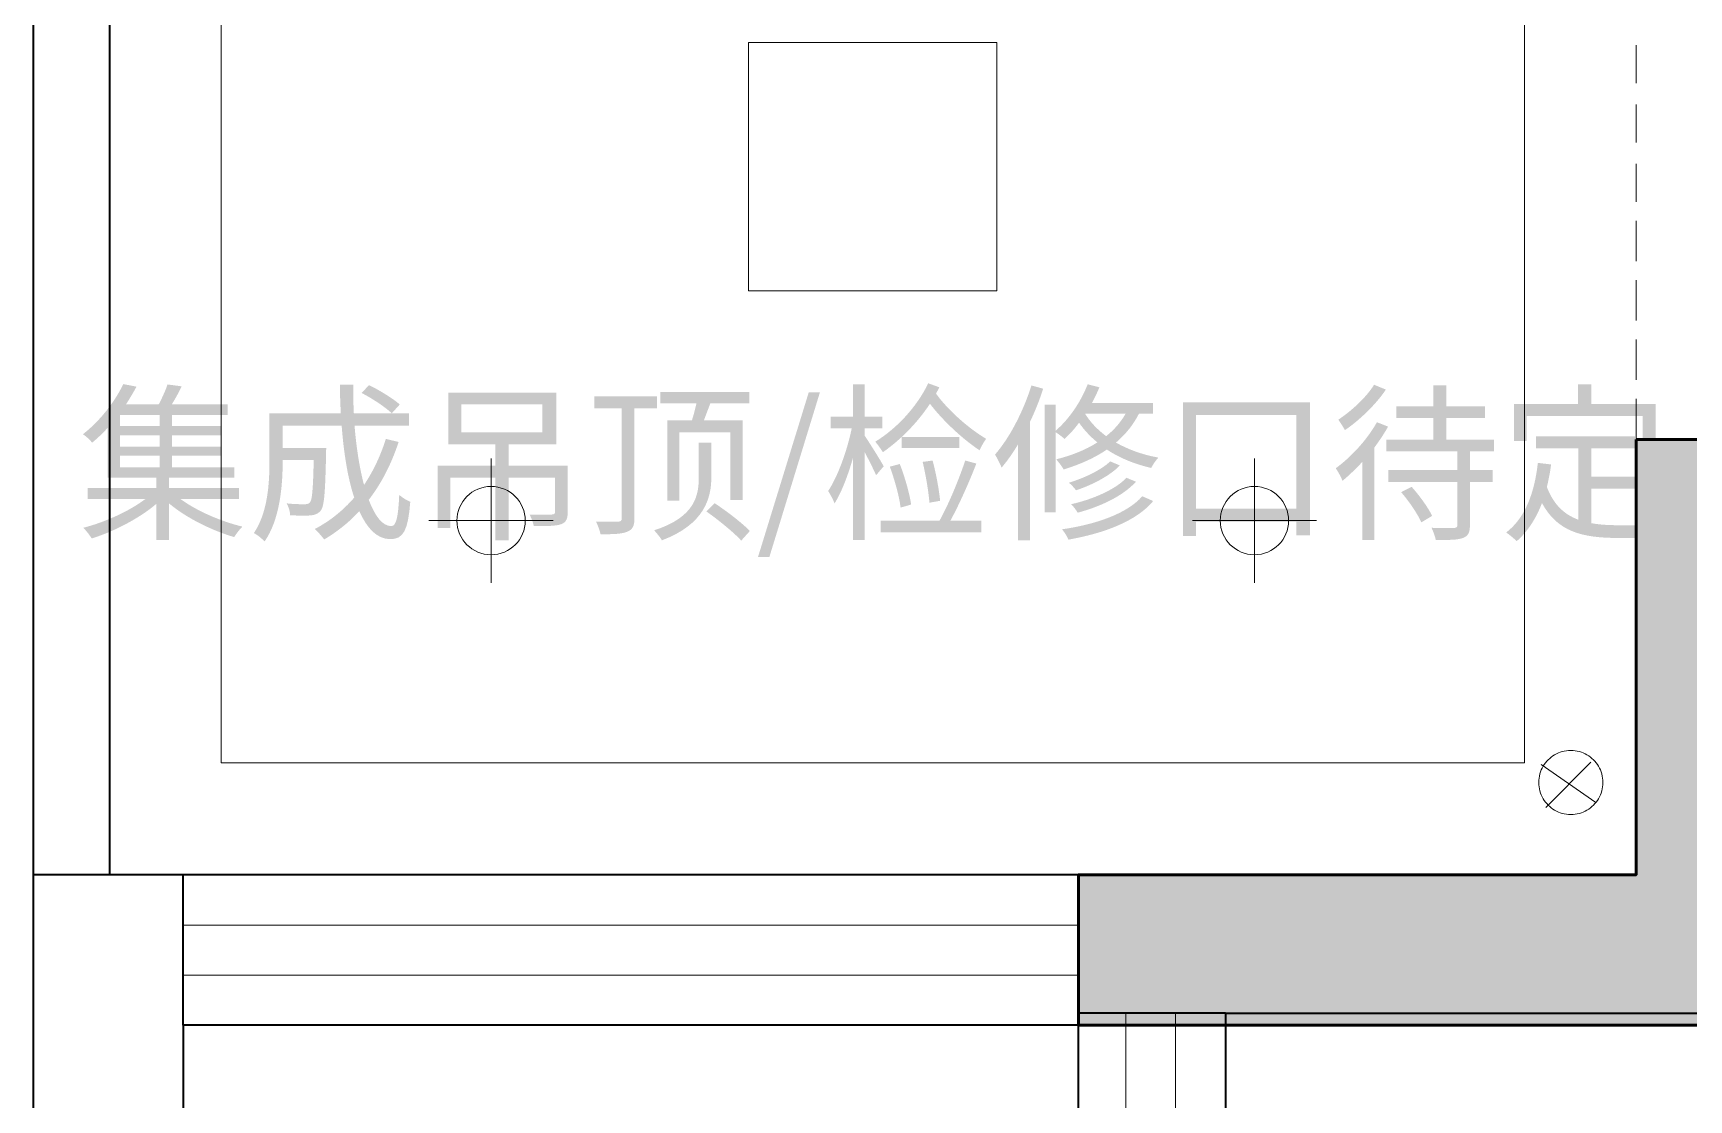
# Model space of a CAD drawing. Header units: millimetres. Extents: x -4600 to 229000, y -4300 to 19460.
# Drawn here: x 166350 to 169016, y 4008 to 5726 of the extents above; entities that cross this region are included whole.
import ezdxf

# ---------------------------------------------------------------- set-up
doc = ezdxf.new("R2010")
doc.units = ezdxf.units.MM
doc.header["$LTSCALE"] = 100
for name, color, linetype, lineweight in [('A-EX-BEAM', 8, 'Continuous', 13), ('A-EX-SERVICE', 6, 'Continuous', 13), ('A-EX-STRUCT', 7, 'Continuous', 50), ('A-EX-WALL', 7, 'Continuous', 35), ('A-EX-WINDOW', 4, 'Continuous', 18), ('A-TEXT', 7, 'Continuous', 18), ('R2-CEILING', 4, 'Continuous', 18), ('R2-LIGHT', 2, 'Continuous', 18)]:
    doc.layers.add(name, color=color, linetype=linetype, lineweight=lineweight)

# ---------------------------------------------------------------- blocks, each defined once
blk = doc.blocks.new('SOURCE_PROPOSED')
at = {"layer": 'A-EX-STRUCT'}
blk.add_hatch(color=256, dxfattribs=at).paths.add_polyline_path([(8931.4, 3271.9), (9172.2, 3271.9), (9172.2, 2328.5), (8033.6, 2328.5), (8033.6, 2570.8), (8931.4, 2570.8)])
at = {"layer": 'A-EX-BEAM'}
for p, q in [((8931.4, 3906.8), (8931.4, 3845.6)), ((8931.4, 3811.2), (8931.4, 3750)), ((8931.4, 3715.6), (8931.4, 3654.4)), ((8931.4, 3623.8), (8931.4, 3558.8)), ((8931.4, 3528.2), (8931.4, 3463.1)), ((8931.4, 3432.5), (8931.4, 3367.5)), ((8931.4, 3336.9), (8931.4, 3271.9))]:
    blk.add_line(p, q, dxfattribs=at)
at = {"layer": 'A-EX-SERVICE'}
for p, q in [((8931.4, 3906.8), (8931.4, 3845.6)), ((8931.4, 3811.2), (8931.4, 3750)), ((8931.4, 3715.6), (8931.4, 3654.4)), ((8931.4, 3623.8), (8931.4, 3558.8)), ((8931.4, 3528.2), (8931.4, 3463.1)), ((8931.4, 3432.5), (8931.4, 3367.5)), ((8931.4, 3336.9), (8931.4, 3271.9)), ((8866.4, 2686.8), (8778.5, 2748)), ((8786.1, 2679.1), (8858.7, 2751.8))]:
    blk.add_line(p, q, dxfattribs=at)
for points in [[(8826.2, 2770.9), (8822.7, 2770.8), (8819.2, 2770.4), (8815.8, 2769.9), (8812.5, 2769.1), (8809.3, 2768.1), (8806.2, 2766.9), (8803.1, 2765.5), (8800.2, 2763.9), (8797.4, 2762.1), (8794.7, 2760.2), (8792.2, 2758), (8789.8, 2755.8), (8787.5, 2753.4), (8785.4, 2750.8), (8783.5, 2748.1), (8781.7, 2745.3), (8780.1, 2742.4), (8778.7, 2739.4), (8777.5, 2736.2), (8776.5, 2733), (8775.7, 2729.7), (8775.1, 2726.3), (8774.8, 2722.8), (8774.6, 2719.3)], [(8877.9, 2719.3), (8877.7, 2722.8), (8877.4, 2726.3), (8876.8, 2729.7), (8876, 2733), (8875, 2736.2), (8873.8, 2739.4), (8872.4, 2742.4), (8870.8, 2745.3), (8869, 2748.1), (8867.1, 2750.8), (8865, 2753.4), (8862.7, 2755.8), (8860.3, 2758), (8857.8, 2760.2), (8855.1, 2762.1), (8852.3, 2763.9), (8849.4, 2765.5), (8846.3, 2766.9), (8843.2, 2768.1), (8840, 2769.1), (8836.6, 2769.9), (8833.3, 2770.4), (8829.8, 2770.8), (8826.2, 2770.9)], [(8774.6, 2719.3), (8774.8, 2715.7), (8775.1, 2712.3), (8775.7, 2708.9), (8776.5, 2705.6), (8777.5, 2702.3), (8778.7, 2699.2), (8780.1, 2696.1), (8781.7, 2693.2), (8783.5, 2690.4), (8785.4, 2687.7), (8787.5, 2685.2), (8789.8, 2682.8), (8792.2, 2680.5), (8794.7, 2678.4), (8797.4, 2676.5), (8800.2, 2674.7), (8803.1, 2673.1), (8806.2, 2671.7), (8809.3, 2670.5), (8812.5, 2669.5), (8815.8, 2668.7), (8819.2, 2668.1), (8822.7, 2667.8), (8826.2, 2667.6)], [(8826.2, 2667.6), (8829.8, 2667.8), (8833.3, 2668.1), (8836.6, 2668.7), (8840, 2669.5), (8843.2, 2670.5), (8846.3, 2671.7), (8849.4, 2673.1), (8852.3, 2674.7), (8855.1, 2676.5), (8857.8, 2678.4), (8860.3, 2680.5), (8862.7, 2682.8), (8865, 2685.2), (8867.1, 2687.7), (8869, 2690.4), (8870.8, 2693.2), (8872.4, 2696.1), (8873.8, 2699.2), (8875, 2702.3), (8876, 2705.6), (8876.8, 2708.9), (8877.4, 2712.3), (8877.7, 2715.7), (8877.9, 2719.3)]]:
    blk.add_lwpolyline(points, dxfattribs=at)
at = {"layer": 'A-EX-STRUCT'}
blk.add_lwpolyline([(8931.4, 3271.9), (9172.2, 3271.9), (9172.2, 2328.5), (8033.6, 2328.5), (8033.6, 2570.8), (8931.4, 2570.8)], close=True, dxfattribs=at)
at = {"layer": 'A-EX-WALL'}
for p, q in [((6350, 4851.4), (6350, 2068.5)), ((6472.9, 4851.4), (6472.9, 2570.8)), ((9172.2, 3271.9), (8931.4, 3271.9)), ((8931.4, 3271.9), (8931.4, 2570.8)), ((8931.4, 2570.8), (6350, 2570.8)), ((6591.9, 2328.5), (6591.9, 2570.8)), ((8033.6, 2328.5), (8033.6, 2570.8)), ((8270, 2347.6), (8033.6, 2347.6)), ((8270, 2347.6), (8270, 0)), ((8270, 2347.6), (9271.6, 2347.6)), ((6591.9, 2328.5), (6591.9, 1827.6)), ((8033.6, 2328.5), (6591.9, 2328.5)), ((8033.6, -240.9), (8033.6, 2328.5))]:
    blk.add_line(p, q, dxfattribs=at)
at = {"layer": 'A-EX-WINDOW'}
for p, q in [((8033.6, 2489.4), (6591.9, 2489.4)), ((8033.6, 2408.8), (6591.9, 2408.8)), ((8109.9, 0), (8109.9, 2347.6)), ((8189.9, 0), (8189.9, 2347.6))]:
    blk.add_line(p, q, dxfattribs=at)
blk = doc.blocks.new('R2_CEILING')
at = {"layer": 'A-TEXT'}
h = blk.add_hatch(color=256, dxfattribs=at)
edge = h.paths.add_edge_path()
edge.add_spline(control_points=[(6495.2, 3360.9), (6483.2, 3335.8), (6460.8, 3304.1), (6430.2, 3280.1)], knot_values=[0, 0, 0, 0, 1, 1, 1, 1], degree=3, periodic=0)
edge.add_spline(control_points=[(6430.2, 3280.1), (6434.9, 3277.1), (6441.7, 3271.1), (6445, 3266.5)], knot_values=[0, 0, 0, 0, 1, 1, 1, 1], degree=3, periodic=0)
edge.add_spline(control_points=[(6445, 3266.5), (6454.2, 3274.1), (6462.7, 3282.3), (6470.3, 3290.7)], knot_values=[0, 0, 0, 0, 1, 1, 1, 1], degree=3, periodic=0)
edge.add_line((6470.3, 3290.7), (6470.3, 3210.3))
edge.add_line((6470.3, 3210.3), (6548.4, 3210.3))
edge.add_line((6548.4, 3210.3), (6548.4, 3193.3))
edge.add_line((6548.4, 3193.3), (6437.6, 3193.3))
edge.add_line((6437.6, 3193.3), (6437.6, 3176.1))
edge.add_line((6437.6, 3176.1), (6531.2, 3176.1))
edge.add_spline(control_points=[(6531.2, 3176.1), (6505, 3156.2), (6465.2, 3138.2), (6430.8, 3129.5)], knot_values=[0, 0, 0, 0, 1, 1, 1, 1], degree=3, periodic=0)
edge.add_spline(control_points=[(6430.8, 3129.5), (6435.4, 3125.1), (6441.1, 3117.5), (6444.4, 3112.3)], knot_values=[0, 0, 0, 0, 1, 1, 1, 1], degree=3, periodic=0)
edge.add_spline(control_points=[(6444.4, 3112.3), (6479.3, 3123.2), (6520.3, 3144), (6548.4, 3168)], knot_values=[0, 0, 0, 0, 1, 1, 1, 1], degree=3, periodic=0)
edge.add_line((6548.4, 3168), (6548.4, 3109.6))
edge.add_line((6548.4, 3109.6), (6568.8, 3109.6))
edge.add_line((6568.8, 3109.6), (6568.8, 3168.8))
edge.add_spline(control_points=[(6568.8, 3168.8), (6596.7, 3145.3), (6638.1, 3124.9), (6673.9, 3114.5)], knot_values=[0, 0, 0, 0, 1, 1, 1, 1], degree=3, periodic=0)
edge.add_spline(control_points=[(6673.9, 3114.5), (6676.9, 3119.7), (6682.6, 3127), (6687, 3131.4)], knot_values=[0, 0, 0, 0, 1, 1, 1, 1], degree=3, periodic=0)
edge.add_spline(control_points=[(6687, 3131.4), (6652.6, 3139.6), (6613, 3156.8), (6586.9, 3176.1)], knot_values=[0, 0, 0, 0, 1, 1, 1, 1], degree=3, periodic=0)
edge.add_line((6586.9, 3176.1), (6681.3, 3176.1))
edge.add_line((6681.3, 3176.1), (6681.3, 3193.3))
edge.add_line((6681.3, 3193.3), (6568.8, 3193.3))
edge.add_line((6568.8, 3193.3), (6568.8, 3210.3))
edge.add_line((6568.8, 3210.3), (6673.9, 3210.3))
edge.add_line((6673.9, 3210.3), (6673.9, 3226.6))
edge.add_line((6673.9, 3226.6), (6573.5, 3226.6))
edge.add_line((6573.5, 3226.6), (6573.5, 3245.5))
edge.add_line((6573.5, 3245.5), (6652.9, 3245.5))
edge.add_line((6652.9, 3245.5), (6652.9, 3260.2))
edge.add_line((6652.9, 3260.2), (6573.5, 3260.2))
edge.add_line((6573.5, 3260.2), (6573.5, 3278.5))
edge.add_line((6573.5, 3278.5), (6652.1, 3278.5))
edge.add_line((6652.1, 3278.5), (6652.1, 3293.2))
edge.add_line((6652.1, 3293.2), (6573.5, 3293.2))
edge.add_line((6573.5, 3293.2), (6573.5, 3311.2))
edge.add_line((6573.5, 3311.2), (6663.2, 3311.2))
edge.add_line((6663.2, 3311.2), (6663.2, 3328.1))
edge.add_line((6663.2, 3328.1), (6573.2, 3328.1))
edge.add_spline(control_points=[(6573.2, 3328.1), (6578.7, 3336.9), (6584.4, 3347.2), (6589.3, 3357.3)], knot_values=[0, 0, 0, 0, 1, 1, 1, 1], degree=3, periodic=0)
edge.add_line((6589.3, 3357.3), (6566.4, 3360.3))
edge.add_spline(control_points=[(6566.4, 3360.3), (6563.4, 3351), (6557.7, 3338.5), (6552.2, 3328.1)], knot_values=[0, 0, 0, 0, 1, 1, 1, 1], degree=3, periodic=0)
edge.add_line((6552.2, 3328.1), (6499.5, 3328.1))
edge.add_spline(control_points=[(6499.5, 3328.1), (6505.8, 3337.9), (6511.5, 3347.5), (6516.5, 3356.8)], knot_values=[0, 0, 0, 0, 1, 1, 1, 1], degree=3, periodic=0)
edge.add_line((6516.5, 3356.8), (6495.2, 3360.9))
h.paths.add_polyline_path([(6553.8, 3245.5), (6553.8, 3226.6), (6490, 3226.6), (6490, 3245.5), (6553.8, 3245.5)], flags=0)
h.paths.add_polyline_path([(6553.8, 3278.5), (6553.8, 3260.2), (6490, 3260.2), (6490, 3278.5), (6553.8, 3278.5)], flags=0)
h.paths.add_polyline_path([(6553.8, 3293.2), (6490, 3293.2), (6490, 3311.2), (6553.8, 3311.2), (6553.8, 3293.2)], flags=0)
h = blk.add_hatch(color=256, dxfattribs=at)
edge = h.paths.add_edge_path()
edge.add_spline(control_points=[(6844.1, 3360.1), (6844.1, 3344.5), (6844.7, 3328.9), (6845.5, 3313.9)], knot_values=[0, 0, 0, 0, 1, 1, 1, 1], degree=3, periodic=0)
edge.add_line((6845.5, 3313.9), (6730.6, 3313.9))
edge.add_line((6730.6, 3313.9), (6730.6, 3237.3))
edge.add_spline(control_points=[(6730.6, 3237.3), (6730.6, 3201.8), (6728.2, 3154.6), (6705.5, 3121)], knot_values=[0, 0, 0, 0, 1, 1, 1, 1], degree=3, periodic=0)
edge.add_spline(control_points=[(6705.5, 3121), (6710.5, 3118.6), (6719.2, 3111.5), (6722.7, 3107.4)], knot_values=[0, 0, 0, 0, 1, 1, 1, 1], degree=3, periodic=0)
edge.add_spline(control_points=[(6722.7, 3107.4), (6747.8, 3143.4), (6751.9, 3198.5), (6751.9, 3237)], knot_values=[0, 0, 0, 0, 1, 1, 1, 1], degree=3, periodic=0)
edge.add_line((6751.9, 3237), (6751.9, 3238.9))
edge.add_line((6751.9, 3238.9), (6801.9, 3238.9))
edge.add_spline(control_points=[(6801.9, 3238.9), (6800.8, 3192), (6799.4, 3174.5), (6795.9, 3170.4), (6793.7, 3168), (6791.2, 3167.4), (6787.1, 3167.4), (6782.5, 3167.4), (6770.8, 3167.4), (6758.2, 3168.8)], knot_values=[0, 0, 0, 0, 1, 1, 1, 2, 2, 2, 3, 3, 3, 3], degree=3, periodic=0)
edge.add_spline(control_points=[(6758.2, 3168.8), (6761.5, 3163.6), (6763.7, 3155.4), (6763.9, 3149.7)], knot_values=[0, 0, 0, 0, 1, 1, 1, 1], degree=3, periodic=0)
edge.add_spline(control_points=[(6763.9, 3149.7), (6777.3, 3148.9), (6789.9, 3148.9), (6796.9, 3149.4)], knot_values=[0, 0, 0, 0, 1, 1, 1, 1], degree=3, periodic=0)
edge.add_spline(control_points=[(6796.9, 3149.4), (6804.3, 3150.2), (6809, 3152.1), (6813.3, 3157.3)], knot_values=[0, 0, 0, 0, 1, 1, 1, 1], degree=3, periodic=0)
edge.add_spline(control_points=[(6813.3, 3157.3), (6819, 3164.7), (6820.4, 3187.9), (6821.8, 3249.3)], knot_values=[0, 0, 0, 0, 1, 1, 1, 1], degree=3, periodic=0)
edge.add_spline(control_points=[(6821.8, 3249.3), (6821.8, 3252), (6822, 3258), (6822, 3258)], knot_values=[0, 0, 0, 0, 1, 1, 1, 1], degree=3, periodic=0)
edge.add_line((6822, 3258), (6751.9, 3258))
edge.add_line((6751.9, 3258), (6751.9, 3294))
edge.add_line((6751.9, 3294), (6846.9, 3294))
edge.add_spline(control_points=[(6846.9, 3294), (6850.2, 3249.8), (6856.7, 3209.4), (6867.1, 3178.1)], knot_values=[0, 0, 0, 0, 1, 1, 1, 1], degree=3, periodic=0)
edge.add_spline(control_points=[(6867.1, 3178.1), (6849.1, 3157.3), (6828.1, 3140.4), (6803.8, 3127.6)], knot_values=[0, 0, 0, 0, 1, 1, 1, 1], degree=3, periodic=0)
edge.add_spline(control_points=[(6803.8, 3127.6), (6808.1, 3123.5), (6815.5, 3115), (6818.8, 3110.7)], knot_values=[0, 0, 0, 0, 1, 1, 1, 1], degree=3, periodic=0)
edge.add_spline(control_points=[(6818.8, 3110.7), (6839.8, 3123.2), (6858.6, 3138.2), (6875.3, 3156.2)], knot_values=[0, 0, 0, 0, 1, 1, 1, 1], degree=3, periodic=0)
edge.add_spline(control_points=[(6875.3, 3156.2), (6887.8, 3128.1), (6904.2, 3111.2), (6925.2, 3111.2), (6946.2, 3111.2), (6953.8, 3124.9), (6957.4, 3171.5)], knot_values=[0, 0, 0, 0, 1, 1, 1, 2, 2, 2, 2], degree=3, periodic=0)
edge.add_spline(control_points=[(6957.4, 3171.5), (6951.9, 3173.4), (6944.3, 3178.1), (6939.6, 3182.7)], knot_values=[0, 0, 0, 0, 1, 1, 1, 1], degree=3, periodic=0)
edge.add_spline(control_points=[(6939.6, 3182.7), (6938, 3146.4), (6934.7, 3132.2), (6926.8, 3132.2), (6912.9, 3132.2), (6900.6, 3147.8), (6890.5, 3174.5)], knot_values=[0, 0, 0, 0, 1, 1, 1, 2, 2, 2, 2], degree=3, periodic=0)
edge.add_spline(control_points=[(6890.5, 3174.5), (6910.7, 3200.7), (6926.8, 3231.8), (6938.6, 3267.6)], knot_values=[0, 0, 0, 0, 1, 1, 1, 1], degree=3, periodic=0)
edge.add_line((6938.6, 3267.6), (6918.1, 3272.7))
edge.add_spline(control_points=[(6918.1, 3272.7), (6909.4, 3245.2), (6897.6, 3220.4), (6882.9, 3198.5)], knot_values=[0, 0, 0, 0, 1, 1, 1, 1], degree=3, periodic=0)
edge.add_spline(control_points=[(6882.9, 3198.5), (6875.8, 3225), (6870.6, 3257.5), (6867.6, 3294)], knot_values=[0, 0, 0, 0, 1, 1, 1, 1], degree=3, periodic=0)
edge.add_line((6867.6, 3294), (6955.2, 3294))
edge.add_line((6955.2, 3294), (6955.2, 3313.9))
edge.add_line((6955.2, 3313.9), (6866.5, 3313.9))
edge.add_spline(control_points=[(6866.5, 3313.9), (6865.7, 3328.9), (6865.4, 3344.2), (6865.4, 3360.1)], knot_values=[0, 0, 0, 0, 1, 1, 1, 1], degree=3, periodic=0)
edge.add_line((6865.4, 3360.1), (6844.1, 3360.1))
edge = h.paths.add_edge_path(flags=0)
edge.add_spline(control_points=[(6878.8, 3346.7), (6896.3, 3337.7), (6917.3, 3323.8), (6927.6, 3313.9)], knot_values=[0, 0, 0, 0, 1, 1, 1, 1], degree=3, periodic=0)
edge.add_line((6927.6, 3313.9), (6940.5, 3328.1))
edge.add_spline(control_points=[(6940.5, 3328.1), (6929.8, 3337.4), (6908.3, 3350.8), (6891.1, 3359.2)], knot_values=[0, 0, 0, 0, 1, 1, 1, 1], degree=3, periodic=0)
edge.add_line((6891.1, 3359.2), (6878.8, 3346.7))
h = blk.add_hatch(color=256, dxfattribs=at)
edge = h.paths.add_edge_path()
edge.add_line((7670.1, 3360.3), (7670.1, 3308.5))
edge.add_line((7670.1, 3308.5), (7634.6, 3308.5))
edge.add_line((7634.6, 3308.5), (7634.6, 3289.4))
edge.add_line((7634.6, 3289.4), (7668.2, 3289.4))
edge.add_spline(control_points=[(7668.2, 3289.4), (7660.8, 3253.4), (7645.5, 3211.1), (7630.2, 3188.7)], knot_values=[0, 0, 0, 0, 1, 1, 1, 1], degree=3, periodic=0)
edge.add_spline(control_points=[(7630.2, 3188.7), (7633.5, 3183.8), (7638.4, 3174.8), (7640.6, 3168.8)], knot_values=[0, 0, 0, 0, 1, 1, 1, 1], degree=3, periodic=0)
edge.add_spline(control_points=[(7640.6, 3168.8), (7651.5, 3185.7), (7661.9, 3213), (7670.1, 3241.4)], knot_values=[0, 0, 0, 0, 1, 1, 1, 1], degree=3, periodic=0)
edge.add_line((7670.1, 3241.4), (7670.1, 3109.6))
edge.add_line((7670.1, 3109.6), (7688.9, 3109.6))
edge.add_line((7688.9, 3109.6), (7688.9, 3251.7))
edge.add_spline(control_points=[(7688.9, 3251.7), (7696, 3238.4), (7703.9, 3222.5), (7707.5, 3214.1)], knot_values=[0, 0, 0, 0, 1, 1, 1, 1], degree=3, periodic=0)
edge.add_line((7707.5, 3214.1), (7719.7, 3228.5))
edge.add_spline(control_points=[(7719.7, 3228.5), (7715.6, 3236.7), (7695.2, 3268.9), (7688.9, 3278.2)], knot_values=[0, 0, 0, 0, 1, 1, 1, 1], degree=3, periodic=0)
edge.add_line((7688.9, 3278.2), (7688.9, 3289.4))
edge.add_line((7688.9, 3289.4), (7717.3, 3289.4))
edge.add_line((7717.3, 3289.4), (7717.3, 3308.5))
edge.add_line((7717.3, 3308.5), (7688.9, 3308.5))
edge.add_line((7688.9, 3308.5), (7688.9, 3360.3))
edge.add_line((7688.9, 3360.3), (7670.1, 3360.3))
h = blk.add_hatch(color=256, dxfattribs=at)
edge = h.paths.add_edge_path()
edge.add_spline(control_points=[(7791.5, 3362.2), (7772.9, 3323.8), (7740.5, 3289.1), (7706.1, 3268.1)], knot_values=[0, 0, 0, 0, 1, 1, 1, 1], degree=3, periodic=0)
edge.add_spline(control_points=[(7706.1, 3268.1), (7709.9, 3264), (7715.9, 3255.3), (7718.4, 3251.2)], knot_values=[0, 0, 0, 0, 1, 1, 1, 1], degree=3, periodic=0)
edge.add_spline(control_points=[(7718.4, 3251.2), (7746.2, 3270.6), (7773.5, 3297.8), (7794.2, 3329.2)], knot_values=[0, 0, 0, 0, 1, 1, 1, 1], degree=3, periodic=0)
edge.add_spline(control_points=[(7794.2, 3329.2), (7815.2, 3301.9), (7846.6, 3272.5), (7874.2, 3254.2)], knot_values=[0, 0, 0, 0, 1, 1, 1, 1], degree=3, periodic=0)
edge.add_spline(control_points=[(7874.2, 3254.2), (7876.3, 3259.6), (7881, 3267.8), (7884.8, 3272.7)], knot_values=[0, 0, 0, 0, 1, 1, 1, 1], degree=3, periodic=0)
edge.add_spline(control_points=[(7884.8, 3272.7), (7857, 3289.1), (7822.9, 3319.1), (7804, 3345.6)], knot_values=[0, 0, 0, 0, 1, 1, 1, 1], degree=3, periodic=0)
edge.add_line((7804, 3345.6), (7809.5, 3355.7))
edge.add_line((7809.5, 3355.7), (7791.5, 3362.2))
h.paths.add_polyline_path([(7748.9, 3275.7), (7748.9, 3258), (7841.4, 3258), (7841.4, 3275.7), (7748.9, 3275.7)], flags=0)
h = blk.add_hatch(color=256, dxfattribs=at)
edge = h.paths.add_edge_path()
edge.add_line((7978.7, 3327.9), (7978.7, 3154.6))
edge.add_line((7978.7, 3154.6), (7996.9, 3154.6))
edge.add_line((7996.9, 3154.6), (7996.9, 3283.1))
edge.add_spline(control_points=[(7996.9, 3283.1), (8001.6, 3280.4), (8007.9, 3275.5), (8010.9, 3272.5)], knot_values=[0, 0, 0, 0, 1, 1, 1, 1], degree=3, periodic=0)
edge.add_spline(control_points=[(8010.9, 3272.5), (8019, 3279.8), (8027, 3288.6), (8034.3, 3298.7)], knot_values=[0, 0, 0, 0, 1, 1, 1, 1], degree=3, periodic=0)
edge.add_spline(control_points=[(8034.3, 3298.7), (8042, 3287.7), (8051.8, 3276.8), (8063.8, 3267)], knot_values=[0, 0, 0, 0, 1, 1, 1, 1], degree=3, periodic=0)
edge.add_spline(control_points=[(8063.8, 3267), (8044.7, 3254.7), (8022.3, 3246), (7997.5, 3239.7)], knot_values=[0, 0, 0, 0, 1, 1, 1, 1], degree=3, periodic=0)
edge.add_spline(control_points=[(7997.5, 3239.7), (8001, 3235.9), (8007.3, 3227.7), (8009.5, 3223.4)], knot_values=[0, 0, 0, 0, 1, 1, 1, 1], degree=3, periodic=0)
edge.add_spline(control_points=[(8009.5, 3223.4), (8035.1, 3231.3), (8058.9, 3241.6), (8079.1, 3255.5)], knot_values=[0, 0, 0, 0, 1, 1, 1, 1], degree=3, periodic=0)
edge.add_spline(control_points=[(8079.1, 3255.5), (8098.4, 3242.7), (8122.2, 3232.4), (8150.6, 3225.8)], knot_values=[0, 0, 0, 0, 1, 1, 1, 1], degree=3, periodic=0)
edge.add_spline(control_points=[(8150.6, 3225.8), (8153, 3231), (8158.2, 3238.4), (8162, 3242.5)], knot_values=[0, 0, 0, 0, 1, 1, 1, 1], degree=3, periodic=0)
edge.add_spline(control_points=[(8162, 3242.5), (8135.3, 3247.4), (8112.4, 3256.1), (8093.8, 3266.7)], knot_values=[0, 0, 0, 0, 1, 1, 1, 1], degree=3, periodic=0)
edge.add_spline(control_points=[(8093.8, 3266.7), (8109.1, 3279.8), (8121.6, 3295.1), (8130.9, 3313.4)], knot_values=[0, 0, 0, 0, 1, 1, 1, 1], degree=3, periodic=0)
edge.add_line((8130.9, 3313.4), (8153.3, 3313.4))
edge.add_line((8153.3, 3313.4), (8153.3, 3330.6))
edge.add_line((8153.3, 3330.6), (8055.1, 3330.6))
edge.add_spline(control_points=[(8055.1, 3330.6), (8059.7, 3338.8), (8063.5, 3347.2), (8067.1, 3355.7)], knot_values=[0, 0, 0, 0, 1, 1, 1, 1], degree=3, periodic=0)
edge.add_line((8067.1, 3355.7), (8048.2, 3360.6))
edge.add_spline(control_points=[(8048.2, 3360.6), (8037.1, 3331.9), (8018.2, 3304.4), (7996.9, 3286.1)], knot_values=[0, 0, 0, 0, 1, 1, 1, 1], degree=3, periodic=0)
edge.add_line((7996.9, 3286.1), (7996.9, 3327.9))
edge.add_line((7996.9, 3327.9), (7978.7, 3327.9))
edge = h.paths.add_edge_path(flags=0)
edge.add_spline(control_points=[(8110.7, 3210), (8092.2, 3190.6), (8056.2, 3175.3), (8021.5, 3167.4)], knot_values=[0, 0, 0, 0, 1, 1, 1, 1], degree=3, periodic=0)
edge.add_spline(control_points=[(8021.5, 3167.4), (8025.6, 3163.6), (8029.7, 3157.9), (8032.1, 3153.8)], knot_values=[0, 0, 0, 0, 1, 1, 1, 1], degree=3, periodic=0)
edge.add_spline(control_points=[(8032.1, 3153.8), (8069, 3163.6), (8105.3, 3180.8), (8126, 3203.7)], knot_values=[0, 0, 0, 0, 1, 1, 1, 1], degree=3, periodic=0)
edge.add_line((8126, 3203.7), (8110.7, 3210))
edge = h.paths.add_edge_path(flags=0)
edge.add_spline(control_points=[(8084.5, 3236.4), (8069.8, 3222.3), (8042.2, 3209.4), (8018, 3202.1)], knot_values=[0, 0, 0, 0, 1, 1, 1, 1], degree=3, periodic=0)
edge.add_spline(control_points=[(8018, 3202.1), (8021.8, 3198.8), (8026.7, 3193.9), (8029.4, 3189.8)], knot_values=[0, 0, 0, 0, 1, 1, 1, 1], degree=3, periodic=0)
edge.add_spline(control_points=[(8029.4, 3189.8), (8055.3, 3198.5), (8083.4, 3212.7), (8100.1, 3229.9)], knot_values=[0, 0, 0, 0, 1, 1, 1, 1], degree=3, periodic=0)
edge.add_line((8100.1, 3229.9), (8084.5, 3236.4))
edge = h.paths.add_edge_path(flags=0)
edge.add_line((8045, 3313.4), (8109.4, 3313.4))
edge.add_spline(control_points=[(8109.4, 3313.4), (8101.4, 3299.2), (8090.8, 3287.2), (8078, 3277.1)], knot_values=[0, 0, 0, 0, 1, 1, 1, 1], degree=3, periodic=0)
edge.add_spline(control_points=[(8078, 3277.1), (8063.2, 3288), (8052.1, 3300.3), (8044.4, 3312.6)], knot_values=[0, 0, 0, 0, 1, 1, 1, 1], degree=3, periodic=0)
edge.add_line((8044.4, 3312.6), (8045, 3313.4))
h = blk.add_hatch(color=256, dxfattribs=at)
edge = h.paths.add_edge_path()
edge.add_spline(control_points=[(8509.4, 3359.8), (8497.6, 3340.4), (8473.1, 3317.5), (8451.8, 3303.6)], knot_values=[0, 0, 0, 0, 1, 1, 1, 1], degree=3, periodic=0)
edge.add_spline(control_points=[(8451.8, 3303.6), (8454.8, 3299.5), (8460.2, 3291.3), (8462.4, 3286.7)], knot_values=[0, 0, 0, 0, 1, 1, 1, 1], degree=3, periodic=0)
edge.add_spline(control_points=[(8462.4, 3286.7), (8486.4, 3303), (8512.6, 3328.4), (8528.5, 3352.1)], knot_values=[0, 0, 0, 0, 1, 1, 1, 1], degree=3, periodic=0)
edge.add_line((8528.5, 3352.1), (8509.4, 3359.8))
for points in [[(8735, 3328.9), (8735, 3269.5), (8755.2, 3269.5), (8755.2, 3309.6), (8942.1, 3309.6), (8942.1, 3269.5), (8963.1, 3269.5), (8963.1, 3328.9), (8859.4, 3328.9), (8859.4, 3360.3), (8837.9, 3360.3), (8837.9, 3328.9), (8735, 3328.9)], [(7517.3, 3082.3), (7535.6, 3082.3), (7617.1, 3347.8), (7599.1, 3347.8), (7517.3, 3082.3)]]:
    blk.add_hatch(color=256, dxfattribs=at).paths.add_polyline_path(points)
h = blk.add_hatch(color=256, dxfattribs=at)
edge = h.paths.add_edge_path()
edge.add_line((7001.6, 3229.6), (7001.6, 3129.2))
edge.add_line((7001.6, 3129.2), (7022, 3129.2))
edge.add_line((7022, 3129.2), (7022, 3210.3))
edge.add_line((7022, 3210.3), (7094.1, 3210.3))
edge.add_line((7094.1, 3210.3), (7094.1, 3109.3))
edge.add_line((7094.1, 3109.3), (7115.6, 3109.3))
edge.add_line((7115.6, 3109.3), (7115.6, 3210.3))
edge.add_line((7115.6, 3210.3), (7190.4, 3210.3))
edge.add_line((7190.4, 3210.3), (7190.4, 3155.1))
edge.add_spline(control_points=[(7190.4, 3155.1), (7190.4, 3151.9), (7189, 3150.8), (7184.7, 3150.8)], knot_values=[0, 0, 0, 0, 1, 1, 1, 1], degree=3, periodic=0)
edge.add_spline(control_points=[(7184.7, 3150.8), (7180.6, 3150.5), (7165.6, 3150.2), (7149.5, 3150.8)], knot_values=[0, 0, 0, 0, 1, 1, 1, 1], degree=3, periodic=0)
edge.add_spline(control_points=[(7149.5, 3150.8), (7152.2, 3145.3), (7155.2, 3137.9), (7156.3, 3132.2)], knot_values=[0, 0, 0, 0, 1, 1, 1, 1], degree=3, periodic=0)
edge.add_spline(control_points=[(7156.3, 3132.2), (7177.8, 3132.2), (7191.5, 3132.2), (7200.2, 3135.2)], knot_values=[0, 0, 0, 0, 1, 1, 1, 1], degree=3, periodic=0)
edge.add_spline(control_points=[(7200.2, 3135.2), (7208.7, 3138.5), (7210.9, 3144.2), (7210.9, 3154.9)], knot_values=[0, 0, 0, 0, 1, 1, 1, 1], degree=3, periodic=0)
edge.add_line((7210.9, 3154.9), (7210.9, 3229.6))
edge.add_line((7210.9, 3229.6), (7115.6, 3229.6))
edge.add_line((7115.6, 3229.6), (7115.6, 3264))
edge.add_line((7115.6, 3264), (7192.3, 3264))
edge.add_line((7192.3, 3264), (7192.3, 3347.2))
edge.add_line((7192.3, 3347.2), (7018.5, 3347.2))
edge.add_line((7018.5, 3347.2), (7018.5, 3264))
edge.add_line((7018.5, 3264), (7094.1, 3264))
edge.add_line((7094.1, 3264), (7094.1, 3229.6))
edge.add_line((7094.1, 3229.6), (7001.6, 3229.6))
h.paths.add_polyline_path([(7039.8, 3328.1), (7169.9, 3328.1), (7169.9, 3283.1), (7039.8, 3283.1), (7039.8, 3328.1)], flags=0)
h = blk.add_hatch(color=256, dxfattribs=at)
edge = h.paths.add_edge_path()
edge.add_line((7253.7, 3341), (7253.7, 3321.6))
edge.add_line((7253.7, 3321.6), (7297.9, 3321.6))
edge.add_line((7297.9, 3321.6), (7297.9, 3145))
edge.add_spline(control_points=[(7297.9, 3145), (7297.9, 3140.7), (7296.5, 3139.6), (7291.9, 3139.3), (7287.5, 3139), (7272.8, 3139), (7256.2, 3139.6)], knot_values=[0, 0, 0, 0, 1, 1, 1, 2, 2, 2, 2], degree=3, periodic=0)
edge.add_spline(control_points=[(7256.2, 3139.6), (7259.4, 3133.9), (7262.7, 3124.6), (7263.8, 3119.1)], knot_values=[0, 0, 0, 0, 1, 1, 1, 1], degree=3, periodic=0)
edge.add_spline(control_points=[(7263.8, 3119.1), (7285.6, 3118.9), (7299, 3119.7), (7306.9, 3123.2)], knot_values=[0, 0, 0, 0, 1, 1, 1, 1], degree=3, periodic=0)
edge.add_spline(control_points=[(7306.9, 3123.2), (7315.4, 3126.5), (7318.4, 3132.5), (7318.4, 3145)], knot_values=[0, 0, 0, 0, 1, 1, 1, 1], degree=3, periodic=0)
edge.add_line((7318.4, 3145), (7318.4, 3321.6))
edge.add_line((7318.4, 3321.6), (7354.9, 3321.6))
edge.add_line((7354.9, 3321.6), (7354.9, 3341))
edge.add_line((7354.9, 3341), (7253.7, 3341))
h = blk.add_hatch(color=256, dxfattribs=at)
edge = h.paths.add_edge_path()
edge.add_line((7371.3, 3302.5), (7371.3, 3173.4))
edge.add_line((7371.3, 3173.4), (7390.7, 3173.4))
edge.add_line((7390.7, 3173.4), (7390.7, 3283.1))
edge.add_line((7390.7, 3283.1), (7472.8, 3283.1))
edge.add_line((7472.8, 3283.1), (7472.8, 3174))
edge.add_line((7472.8, 3174), (7492.7, 3174))
edge.add_line((7492.7, 3174), (7492.7, 3302.5))
edge.add_line((7492.7, 3302.5), (7430.2, 3302.5))
edge.add_line((7430.2, 3302.5), (7440.6, 3330))
edge.add_line((7440.6, 3330), (7503.6, 3330))
edge.add_line((7503.6, 3330), (7503.6, 3348.3))
edge.add_line((7503.6, 3348.3), (7360.1, 3348.3))
edge.add_line((7360.1, 3348.3), (7360.1, 3330))
edge.add_line((7360.1, 3330), (7418.2, 3330))
edge.add_spline(control_points=[(7418.2, 3330), (7416.3, 3321), (7413.6, 3310.9), (7410.9, 3302.5)], knot_values=[0, 0, 0, 0, 1, 1, 1, 1], degree=3, periodic=0)
edge.add_line((7410.9, 3302.5), (7371.3, 3302.5))
edge = h.paths.add_edge_path(flags=0)
edge.add_line((7422, 3266.5), (7422, 3211.6))
edge.add_spline(control_points=[(7422, 3211.6), (7422, 3183.2), (7417.4, 3147), (7350, 3125.4)], knot_values=[0, 0, 0, 0, 1, 1, 1, 1], degree=3, periodic=0)
edge.add_spline(control_points=[(7350, 3125.4), (7354.1, 3121), (7360.1, 3113.9), (7362.6, 3109.3)], knot_values=[0, 0, 0, 0, 1, 1, 1, 1], degree=3, periodic=0)
edge.add_spline(control_points=[(7362.6, 3109.3), (7431.1, 3135.2), (7442.2, 3177), (7442.2, 3211.3)], knot_values=[0, 0, 0, 0, 1, 1, 1, 1], degree=3, periodic=0)
edge.add_line((7442.2, 3211.3), (7442.2, 3266.5))
edge.add_line((7442.2, 3266.5), (7422, 3266.5))
h = blk.add_hatch(color=256, dxfattribs=at)
edge = h.paths.add_edge_path()
edge.add_spline(control_points=[(7957.7, 3358.7), (7944.3, 3316.4), (7922.7, 3274.6), (7899, 3247.4)], knot_values=[0, 0, 0, 0, 1, 1, 1, 1], degree=3, periodic=0)
edge.add_spline(control_points=[(7899, 3247.4), (7902.3, 3242.2), (7907.7, 3231.3), (7909.6, 3226.4)], knot_values=[0, 0, 0, 0, 1, 1, 1, 1], degree=3, periodic=0)
edge.add_spline(control_points=[(7909.6, 3226.4), (7918.6, 3237), (7927.6, 3249.5), (7935.8, 3263.5)], knot_values=[0, 0, 0, 0, 1, 1, 1, 1], degree=3, periodic=0)
edge.add_line((7935.8, 3263.5), (7935.8, 3109.3))
edge.add_line((7935.8, 3109.3), (7955.2, 3109.3))
edge.add_line((7955.2, 3109.3), (7955.2, 3299.8))
edge.add_spline(control_points=[(7955.2, 3299.8), (7963.4, 3316.9), (7970.8, 3335.2), (7976.5, 3353.5)], knot_values=[0, 0, 0, 0, 1, 1, 1, 1], degree=3, periodic=0)
edge.add_line((7976.5, 3353.5), (7957.7, 3358.7))
h = blk.add_hatch(color=256, dxfattribs=at)
edge = h.paths.add_edge_path()
edge.add_line((8605.1, 3359), (8605.1, 3324.9))
edge.add_line((8605.1, 3324.9), (8545.1, 3324.9))
edge.add_line((8545.1, 3324.9), (8545.1, 3306.3))
edge.add_line((8545.1, 3306.3), (8605.1, 3306.3))
edge.add_line((8605.1, 3306.3), (8605.1, 3271.6))
edge.add_line((8605.1, 3271.6), (8529, 3271.6))
edge.add_line((8529, 3271.6), (8529, 3252.8))
edge.add_line((8529, 3252.8), (8643.6, 3252.8))
edge.add_line((8643.6, 3252.8), (8643.6, 3222.3))
edge.add_line((8643.6, 3222.3), (8532.3, 3222.3))
edge.add_line((8532.3, 3222.3), (8532.3, 3203.4))
edge.add_line((8532.3, 3203.4), (8643.6, 3203.4))
edge.add_line((8643.6, 3203.4), (8643.6, 3134.1))
edge.add_spline(control_points=[(8643.6, 3134.1), (8643.6, 3130.6), (8642.2, 3129.2), (8637.9, 3129.2)], knot_values=[0, 0, 0, 0, 1, 1, 1, 1], degree=3, periodic=0)
edge.add_spline(control_points=[(8637.9, 3129.2), (8633.5, 3128.9), (8618.2, 3128.7), (8601.9, 3129.5)], knot_values=[0, 0, 0, 0, 1, 1, 1, 1], degree=3, periodic=0)
edge.add_spline(control_points=[(8601.9, 3129.5), (8604.6, 3123.8), (8607.9, 3115.3), (8608.7, 3109.8)], knot_values=[0, 0, 0, 0, 1, 1, 1, 1], degree=3, periodic=0)
edge.add_spline(control_points=[(8608.7, 3109.8), (8630, 3109.8), (8643.9, 3109.8), (8652.6, 3113.1), (8661.1, 3116.4), (8663.8, 3122.1), (8663.8, 3134.1)], knot_values=[0, 0, 0, 0, 1, 1, 1, 2, 2, 2, 2], degree=3, periodic=0)
edge.add_line((8663.8, 3134.1), (8663.8, 3203.4))
edge.add_line((8663.8, 3203.4), (8700.4, 3203.4))
edge.add_line((8700.4, 3203.4), (8700.4, 3222.3))
edge.add_line((8700.4, 3222.3), (8663.8, 3222.3))
edge.add_line((8663.8, 3222.3), (8663.8, 3252.8))
edge.add_line((8663.8, 3252.8), (8702.3, 3252.8))
edge.add_line((8702.3, 3252.8), (8702.3, 3271.6))
edge.add_line((8702.3, 3271.6), (8625.6, 3271.6))
edge.add_line((8625.6, 3271.6), (8625.6, 3306.3))
edge.add_line((8625.6, 3306.3), (8688.1, 3306.3))
edge.add_line((8688.1, 3306.3), (8688.1, 3324.9))
edge.add_line((8688.1, 3324.9), (8625.6, 3324.9))
edge.add_line((8625.6, 3324.9), (8625.6, 3359))
edge.add_line((8625.6, 3359), (8605.1, 3359))
edge = h.paths.add_edge_path(flags=0)
edge.add_spline(control_points=[(8553, 3186.8), (8565.8, 3172.1), (8579.8, 3151.6), (8585.5, 3138.2)], knot_values=[0, 0, 0, 0, 1, 1, 1, 1], degree=3, periodic=0)
edge.add_line((8585.5, 3138.2), (8602.9, 3148.6))
edge.add_spline(control_points=[(8602.9, 3148.6), (8596.9, 3161.7), (8582.5, 3181.3), (8569.9, 3195.5)], knot_values=[0, 0, 0, 0, 1, 1, 1, 1], degree=3, periodic=0)
edge.add_line((8569.9, 3195.5), (8553, 3186.8))
h = blk.add_hatch(color=256, dxfattribs=at)
h.paths.add_polyline_path([(8201.6, 3331.7), (8201.6, 3116.1), (8222.9, 3116.1), (8222.9, 3139.3), (8384.1, 3139.3), (8384.1, 3117.2), (8406, 3117.2), (8406, 3331.7), (8201.6, 3331.7)])
h.paths.add_polyline_path([(8222.9, 3160.3), (8222.9, 3311.2), (8384.1, 3311.2), (8384.1, 3160.3), (8222.9, 3160.3)], flags=0)
h = blk.add_hatch(color=256, dxfattribs=at)
edge = h.paths.add_edge_path()
edge.add_spline(control_points=[(8514, 3299.5), (8498.4, 3271.4), (8472.3, 3243.3), (8447.7, 3225.3)], knot_values=[0, 0, 0, 0, 1, 1, 1, 1], degree=3, periodic=0)
edge.add_spline(control_points=[(8447.7, 3225.3), (8451.2, 3220.4), (8457, 3209.7), (8458.6, 3205.1)], knot_values=[0, 0, 0, 0, 1, 1, 1, 1], degree=3, periodic=0)
edge.add_spline(control_points=[(8458.6, 3205.1), (8469, 3213.8), (8479.9, 3224.2), (8490.3, 3235.4)], knot_values=[0, 0, 0, 0, 1, 1, 1, 1], degree=3, periodic=0)
edge.add_line((8490.3, 3235.4), (8490.3, 3109.6))
edge.add_line((8490.3, 3109.6), (8509.9, 3109.6))
edge.add_line((8509.9, 3109.6), (8509.9, 3258.8))
edge.add_spline(control_points=[(8509.9, 3258.8), (8518.1, 3269.7), (8525.7, 3281.2), (8532, 3292.4)], knot_values=[0, 0, 0, 0, 1, 1, 1, 1], degree=3, periodic=0)
edge.add_line((8532, 3292.4), (8514, 3299.5))
h = blk.add_hatch(color=256, dxfattribs=at)
edge = h.paths.add_edge_path()
edge.add_spline(control_points=[(8773.2, 3234), (8767.5, 3184.3), (8752.5, 3145.3), (8722.2, 3121.9)], knot_values=[0, 0, 0, 0, 1, 1, 1, 1], degree=3, periodic=0)
edge.add_spline(control_points=[(8722.2, 3121.9), (8727.1, 3118.6), (8735.6, 3111.5), (8739.1, 3107.9)], knot_values=[0, 0, 0, 0, 1, 1, 1, 1], degree=3, periodic=0)
edge.add_spline(control_points=[(8739.1, 3107.9), (8756.8, 3123.5), (8770.2, 3144.2), (8779.8, 3169.3)], knot_values=[0, 0, 0, 0, 1, 1, 1, 1], degree=3, periodic=0)
edge.add_spline(control_points=[(8779.8, 3169.3), (8804.9, 3122.7), (8845.5, 3113.1), (8902.5, 3113.1)], knot_values=[0, 0, 0, 0, 1, 1, 1, 1], degree=3, periodic=0)
edge.add_line((8902.5, 3113.1), (8966.4, 3113.1))
edge.add_spline(control_points=[(8966.4, 3113.1), (8967.2, 3119.1), (8971, 3128.9), (8974, 3133.9)], knot_values=[0, 0, 0, 0, 1, 1, 1, 1], degree=3, periodic=0)
edge.add_spline(control_points=[(8974, 3133.9), (8960.7, 3133.6), (8913.7, 3133.6), (8903.6, 3133.6), (8887.8, 3133.6), (8872.8, 3134.4), (8859.4, 3136.9)], knot_values=[0, 0, 0, 0, 1, 1, 1, 2, 2, 2, 2], degree=3, periodic=0)
edge.add_line((8859.4, 3136.9), (8859.4, 3192.5))
edge.add_line((8859.4, 3192.5), (8940.7, 3192.5))
edge.add_line((8940.7, 3192.5), (8940.7, 3211.6))
edge.add_line((8940.7, 3211.6), (8859.4, 3211.6))
edge.add_line((8859.4, 3211.6), (8859.4, 3257.2))
edge.add_line((8859.4, 3257.2), (8929.6, 3257.2))
edge.add_line((8929.6, 3257.2), (8929.6, 3276.8))
edge.add_line((8929.6, 3276.8), (8770.2, 3276.8))
edge.add_line((8770.2, 3276.8), (8770.2, 3257.2))
edge.add_line((8770.2, 3257.2), (8838.1, 3257.2))
edge.add_line((8838.1, 3257.2), (8838.1, 3142.6))
edge.add_spline(control_points=[(8838.1, 3142.6), (8815.8, 3150.8), (8798.6, 3166.6), (8787.7, 3195.2)], knot_values=[0, 0, 0, 0, 1, 1, 1, 1], degree=3, periodic=0)
edge.add_spline(control_points=[(8787.7, 3195.2), (8790.4, 3206.4), (8792.9, 3218.7), (8794.5, 3231.5)], knot_values=[0, 0, 0, 0, 1, 1, 1, 1], degree=3, periodic=0)
edge.add_line((8794.5, 3231.5), (8773.2, 3234))
h = blk.add_hatch(color=256, dxfattribs=at)
edge = h.paths.add_edge_path()
edge.add_line((7714.8, 3140.7), (7714.8, 3122.4))
edge.add_line((7714.8, 3122.4), (7877.2, 3122.4))
edge.add_line((7877.2, 3122.4), (7877.2, 3140.7))
edge.add_line((7877.2, 3140.7), (7827, 3140.7))
edge.add_spline(control_points=[(7827, 3140.7), (7841.1, 3166.3), (7857.5, 3203.4), (7869, 3232.9)], knot_values=[0, 0, 0, 0, 1, 1, 1, 1], degree=3, periodic=0)
edge.add_line((7869, 3232.9), (7851, 3237.8))
edge.add_spline(control_points=[(7851, 3237.8), (7841.4, 3208.6), (7824.2, 3166.9), (7809.5, 3140.7)], knot_values=[0, 0, 0, 0, 1, 1, 1, 1], degree=3, periodic=0)
edge.add_line((7809.5, 3140.7), (7714.8, 3140.7))
edge = h.paths.add_edge_path(flags=0)
edge.add_spline(control_points=[(7729.6, 3228), (7737.2, 3207.3), (7744.8, 3180), (7747, 3162)], knot_values=[0, 0, 0, 0, 1, 1, 1, 1], degree=3, periodic=0)
edge.add_line((7747, 3162), (7763.9, 3166.9))
edge.add_spline(control_points=[(7763.9, 3166.9), (7761.5, 3184.3), (7753.8, 3211.3), (7745.7, 3232.1)], knot_values=[0, 0, 0, 0, 1, 1, 1, 1], degree=3, periodic=0)
edge.add_line((7745.7, 3232.1), (7729.6, 3228))
edge = h.paths.add_edge_path(flags=0)
edge.add_spline(control_points=[(7782.5, 3235.6), (7787.4, 3214.9), (7792, 3187.9), (7793.4, 3169.9)], knot_values=[0, 0, 0, 0, 1, 1, 1, 1], degree=3, periodic=0)
edge.add_line((7793.4, 3169.9), (7810.6, 3172.9))
edge.add_spline(control_points=[(7810.6, 3172.9), (7809, 3190.6), (7804, 3217.1), (7798.6, 3237.8)], knot_values=[0, 0, 0, 0, 1, 1, 1, 1], degree=3, periodic=0)
edge.add_line((7798.6, 3237.8), (7782.5, 3235.6))
h = blk.add_hatch(color=256, dxfattribs=at)
edge = h.paths.add_edge_path()
edge.add_spline(control_points=[(8136.1, 3180.2), (8111.8, 3152.4), (8061.6, 3134.9), (8006.8, 3127)], knot_values=[0, 0, 0, 0, 1, 1, 1, 1], degree=3, periodic=0)
edge.add_spline(control_points=[(8006.8, 3127), (8010.9, 3122.4), (8015.2, 3115.3), (8017.4, 3110.4)], knot_values=[0, 0, 0, 0, 1, 1, 1, 1], degree=3, periodic=0)
edge.add_spline(control_points=[(8017.4, 3110.4), (8075.3, 3120.8), (8126.6, 3140.1), (8153.8, 3172.6)], knot_values=[0, 0, 0, 0, 1, 1, 1, 1], degree=3, periodic=0)
edge.add_line((8153.8, 3172.6), (8136.1, 3180.2))
h = blk.add_hatch(color=256, dxfattribs=at)
edge = h.paths.add_edge_path()
edge.add_spline(control_points=[(7434.3, 3155.7), (7454, 3141.8), (7478.5, 3121.9), (7490.3, 3108.8)], knot_values=[0, 0, 0, 0, 1, 1, 1, 1], degree=3, periodic=0)
edge.add_line((7490.3, 3108.8), (7504.2, 3124.3))
edge.add_spline(control_points=[(7504.2, 3124.3), (7491.9, 3137.1), (7467.1, 3156.2), (7447.4, 3169.1)], knot_values=[0, 0, 0, 0, 1, 1, 1, 1], degree=3, periodic=0)
edge.add_line((7447.4, 3169.1), (7434.3, 3155.7))
at = {"layer": 'R2-CEILING'}
blk.add_lwpolyline([(6652.9, 2750.8), (8751.4, 2750.8), (8751.4, 4671.4), (6652.9, 4671.4)], close=True, dxfattribs=at)
at = {"layer": 'R2-LIGHT'}
for p, q in [((7087.5, 3041), (7087.5, 3241)), ((8316.8, 3041), (8316.8, 3241)), ((6987.5, 3141), (7187.5, 3141)), ((8216.8, 3141), (8416.8, 3141))]:
    blk.add_line(p, q, dxfattribs=at)
blk.add_lwpolyline([(7502.1, 3511.1), (7902.1, 3511.1), (7902.1, 3911.1), (7502.1, 3911.1)], close=True, dxfattribs=at)
for centre in [(7087.5, 3141), (8316.8, 3141)]:
    blk.add_circle(centre, 55, dxfattribs=at)
blk = doc.blocks.new('A05_SHEET')
for name in ['SOURCE_PROPOSED', 'R2_CEILING']:
    blk.add_blockref(name, (0, 1800))

msp = doc.modelspace()

# ---------------------------------------------------------------- block references
msp.add_blockref('A05_SHEET', (160000, 0))

doc.saveas('drawing.dxf')
